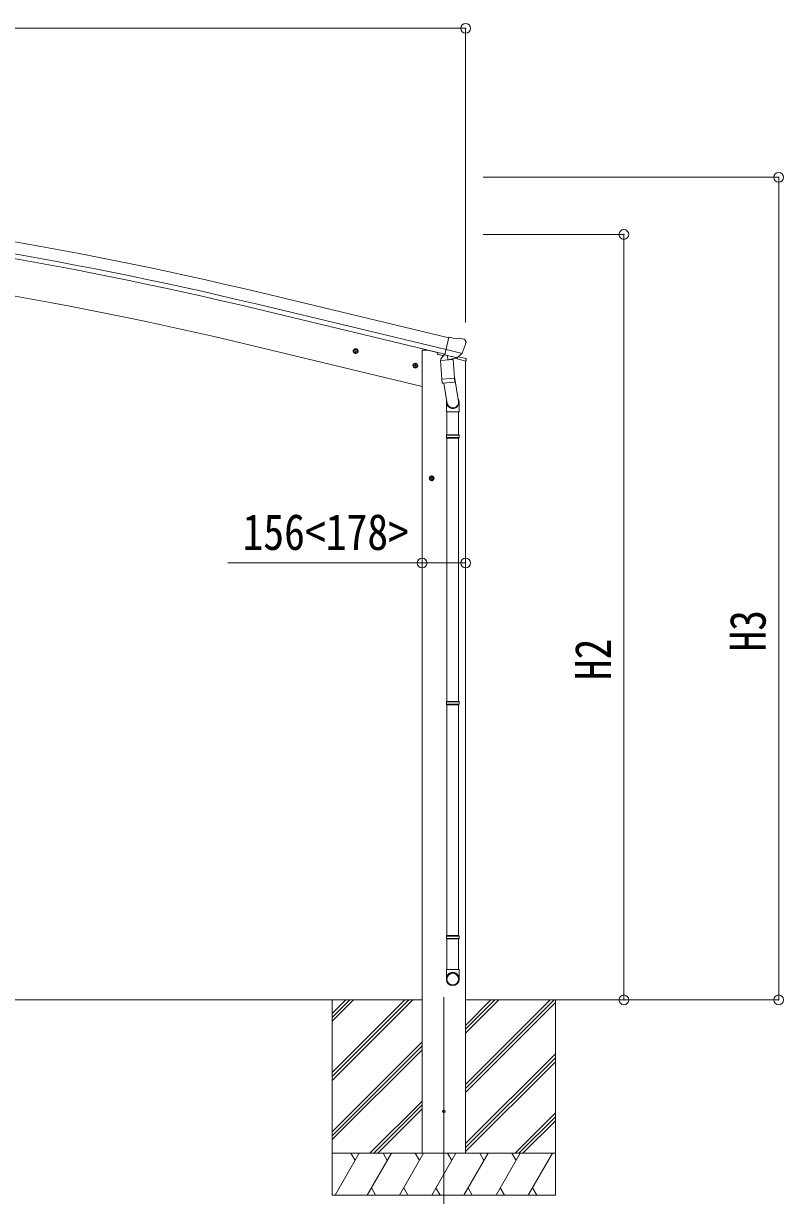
# Model space of a CAD drawing. Units: millimetres at full size; details may follow other scales. Extents: x -9783 to 9892, y -6828 to 6752.
# Drawn here: x -1782 to 943, y -1671 to 2533 of the extents above; entities that cross this region are included whole.
import ezdxf
from ezdxf.enums import TextEntityAlignment as Align

# ---------------------------------------------------------------- set-up
doc = ezdxf.new("R2010")
doc.units = ezdxf.units.MM
doc.header["$LTSCALE"] = 35
doc.header["$PDMODE"] = 32
doc.header["$PDSIZE"] = 35
for name, color, linetype, lineweight in [('0-0_0', 7, 'Continuous', 9), ('0-1_本体', 4, 'Continuous', 9), ('0-2_部品', 7, 'Continuous', 9), ('0-8_PARTS2', 2, 'Continuous', 9), ('0-A_寸法', 6, 'Continuous', 9)]:
    doc.layers.add(name, color=color, linetype=linetype, lineweight=lineweight)
doc.styles.add('ＭＳ ゴシック', font='')
doc.styles.get('ＭＳ ゴシック').set_extended_font_data('MS Gothic')

msp = doc.modelspace()

# ---------------------------------------------------------------- linework, layer by layer
at = {"layer": '0-0_0'}
for p, q in [((-7222.27, -968.88), (-353.3, -968.88)), ((-674.85, -968.88), (-674.85, -1668.88)), ((-674.85, -1229.61), (-414.12, -968.88)), ((-674.85, -1243.75), (-399.98, -968.88)), ((-674.85, -1257.89), (-385.83, -968.88)), ((-674.85, -1045.76), (-597.97, -968.88)), ((-674.85, -1031.62), (-612.11, -968.88)), ((-674.85, -1017.47), (-626.27, -968.89)), ((-626.26, -968.89), (-626.25, -968.88)), ((-197.1, -1088.51), (-77.47, -968.88)), ((-197.1, -1074.37), (-91.61, -968.88)), ((-197.1, -1060.23), (-105.75, -968.88)), ((-197.1, -1272.36), (106.37, -968.89)), ((-197.1, -1286.5), (120.51, -968.89)), ((-197.1, -1300.64), (125.15, -978.39)), ((-196.6, -968.88), (238.58, -968.88)), ((125.15, -968.88), (125.15, -1668.88)), ((-674.85, -1441.74), (-352.6, -1119.49)), ((-674.85, -1455.88), (-352.6, -1133.63)), ((-674.85, -1470.02), (-352.6, -1147.77)), ((-197.1, -1484.49), (125.15, -1162.24)), ((-197.1, -1498.63), (125.15, -1176.38)), ((-197.1, -1512.77), (125.15, -1190.52)), ((-539.86, -1518.88), (-352.6, -1331.62)), ((-525.71, -1518.88), (-352.6, -1345.76)), ((-511.57, -1518.88), (-352.6, -1359.9)), ((-19.36, -1518.88), (125.15, -1374.37)), ((-5.21, -1518.88), (125.15, -1388.51)), ((8.93, -1518.88), (125.15, -1402.65)), ((125.15, -1518.88), (-674.85, -1518.88)), ((-664.56, -1668.88), (-577.96, -1518.88)), ((-592.96, -1544.86), (-607.96, -1518.88)), ((-549.09, -1668.88), (-462.49, -1518.88)), ((-477.49, -1544.86), (-492.49, -1518.88)), ((-433.62, -1668.88), (-347.02, -1518.88)), ((-362.02, -1544.86), (-377.02, -1518.88)), ((-318.15, -1668.88), (-231.55, -1518.88)), ((-246.55, -1544.86), (-261.55, -1518.88)), ((-202.68, -1668.88), (-116.08, -1518.88)), ((-131.08, -1544.86), (-146.08, -1518.88)), ((-87.21, -1668.88), (-0.61, -1518.88)), ((-30.61, -1518.88), (-15.61, -1544.86)), ((28.26, -1668.88), (114.86, -1518.88)), ((-674.85, -1668.88), (125.15, -1668.88)), ((-534.09, -1642.9), (-519.09, -1668.88)), ((-418.62, -1642.9), (-403.62, -1668.88)), ((-303.15, -1642.9), (-288.15, -1668.88)), ((-187.68, -1642.9), (-172.68, -1668.88)), ((-72.21, -1642.9), (-57.21, -1668.88)), ((43.26, -1642.9), (58.26, -1668.88))]:
    msp.add_line(p, q, dxfattribs=at)
at = {"layer": '0-1_本体'}
for p, q in [((-256.62, 1405.35), (-932.3, 1567.3)), ((-266.7, 1363.37), (-942.37, 1525.32)), ((-270.62, 1347.01), (-946.29, 1508.96)), ((-352.1, 1231.12), (-962.91, 1377.76)), ((-352.43, 1361.12), (-352.43, -1518.88)), ((-196.43, 1322.15), (-196.43, -1518.88))]:
    msp.add_line(p, q, dxfattribs=at)
msp.add_lwpolyline([(-352.43, 1361.12), (-332.43, 1361.12), (-298.59, 1353)], dxfattribs=at)
for centre, radius, start, end in [((-4305.06, -12503.95), 14469.82, 76.52099, 85.02099), ((-4305.06, -12503.95), 14409.82, 76.52099, 85.02099), ((-4305.06, -12503.95), 14426.65, 76.52099, 85.02099), ((-4322.48, -12617.05), 14392.42, 76.50111, 84.99887)]:
    msp.add_arc(centre, radius, start, end, dxfattribs=at)
at = {"layer": '0-2_部品'}
for p, q in [((-230.22, 1401.06), (-256.15, 1407.29)), ((-230.22, 1401.06), (-216.96, 1403.76)), ((-202.48, 1400.58), (-215.66, 1403.74)), ((-199.38, 1398.33), (-195.52, 1392.03)), ((-195.16, 1389.75), (-195.44, 1388.6)), ((-580.9, 1355.06), (-600.35, 1359.73)), ((-597.92, 1359.15), (-592.76, 1364.59)), ((-595.79, 1351.95), (-597.92, 1359.15)), ((-592.96, 1347.67), (-588.29, 1367.12)), ((-592.76, 1364.59), (-585.46, 1362.84)), ((-585.46, 1362.84), (-583.33, 1355.64)), ((-298.59, 1353.78), (-298.59, 1350.46)), ((-275.87, 1341.06), (-294.76, 1345.6)), ((-271.87, 1345.66), (-285.19, 1330.34)), ((-270.93, 1345.72), (-271.87, 1345.66)), ((-209.22, 1349.44), (-266.72, 1363.25)), ((-226.07, 1334.53), (-209.69, 1349.03)), ((-367.07, 1303.31), (-386.52, 1307.98)), ((-384.09, 1307.4), (-378.93, 1312.84)), ((-381.96, 1300.2), (-384.09, 1307.4)), ((-379.13, 1295.92), (-374.46, 1315.37)), ((-378.93, 1312.84), (-371.63, 1311.09)), ((-371.63, 1311.09), (-369.5, 1303.89)), ((-286.29, 1323.89), (-240.6, 1327.08)), ((-281.62, 1257.05), (-286.29, 1323.89)), ((-285.19, 1330.34), (-284.75, 1324)), ((-267.85, 1343.25), (-269.38, 1343.62)), ((-231.14, 1334.44), (-267.85, 1343.25)), ((-261.9, 1341.43), (-260.87, 1326.82)), ((-233.69, 1332.43), (-259.5, 1325.99)), ((-242.38, 1330.26), (-242.15, 1326.98)), ((-240.6, 1327.08), (-235.93, 1260.25)), ((-194.04, 1321.42), (-236.74, 1331.67)), ((-228.78, 1333.97), (-236.3, 1335.77)), ((-232.98, 1334.21), (-232.93, 1333.47)), ((-229.61, 1334.07), (-231.14, 1334.44)), ((-222.54, 1337.52), (-196.34, 1331.23)), ((-194.04, 1328.31), (-194.04, 1321.42)), ((-236.27, 1265.13), (-221.75, 1177.36)), ((-281.62, 1257.05), (-235.93, 1260.25)), ((-281.61, 1257.05), (-280.72, 1244.36)), ((-236.91, 1245.64), (-278.61, 1242.73)), ((-275.1, 1242.97), (-262.45, 1168.04)), ((-235.07, 1247.78), (-235.94, 1260.25)), ((-235.47, 1246.42), (-235.46, 1246.42)), ((-265.6, 1174.86), (-265.6, 1140.2)), ((-265.6, 1140.2), (-219.6, 1140.2)), ((-263.6, 1140.2), (-263.6, 1057.68)), ((-221.6, 1140.2), (-221.6, 1057.68)), ((-219.6, 1140.2), (-219.6, 1174.55)), ((-265.6, 1055.68), (-264.6, 1057.68)), ((-265.6, 1055.68), (-219.6, 1055.68)), ((-265.6, 1055.68), (-265.6, 1047.68)), ((-264.6, 1057.68), (-220.6, 1057.68)), ((-219.6, 1055.68), (-220.6, 1057.68)), ((-265.6, 1047.68), (-219.6, 1047.68)), ((-265.6, 1047.68), (-264.6, 1045.68)), ((-264.6, 1045.68), (-220.6, 1045.68)), ((-263.6, 1045.68), (-263.6, 101.49)), ((-221.6, 1045.68), (-221.6, 101.49)), ((-328.1, 901.62), (-308.1, 901.62)), ((-324.6, 905.37), (-318.1, 909.13)), ((-318.1, 891.62), (-318.1, 911.62)), ((-318.1, 909.13), (-311.6, 905.37)), ((-311.6, 897.87), (-318.1, 894.11)), ((-311.6, 905.37), (-311.6, 897.87)), ((-265.6, 99.49), (-264.6, 101.49)), ((-265.6, 99.49), (-219.6, 99.49)), ((-265.6, 99.49), (-265.6, 91.49)), ((-265.6, 91.49), (-219.6, 91.49)), ((-265.6, 91.49), (-264.6, 89.49)), ((-264.6, 101.49), (-220.6, 101.49)), ((-264.6, 89.49), (-220.6, 89.49)), ((-263.6, 89.49), (-263.6, -738.43)), ((-221.6, 89.49), (-221.6, -738.43)), ((-219.6, 99.49), (-220.6, 101.49)), ((-265.6, -740.43), (-264.6, -738.43)), ((-265.6, -740.43), (-219.6, -740.43)), ((-265.6, -740.43), (-265.6, -748.43)), ((-265.6, -748.43), (-219.6, -748.43)), ((-265.6, -748.43), (-264.6, -750.43)), ((-264.6, -738.43), (-220.6, -738.43)), ((-264.6, -750.43), (-220.6, -750.43)), ((-263.6, -750.43), (-263.6, -860.43)), ((-221.6, -750.43), (-221.6, -860.43)), ((-219.6, -740.43), (-220.6, -738.43)), ((-265.6, -894.58), (-265.6, -860.43)), ((-265.6, -860.43), (-219.6, -860.43)), ((-219.6, -894.58), (-219.6, -860.43))]:
    msp.add_line(p, q, dxfattribs=at)
for points in [[(-261.58, 1341.84), (-271.3, 1344.18), (-256.15, 1407.29)], [(-583.33, 1355.64), (-588.49, 1350.2), (-595.79, 1351.95)], [(-208.95, 1350.02), (-209.53, 1349.18), (-209.69, 1349.03)], [(-369.5, 1303.89), (-374.66, 1298.45), (-381.96, 1300.2)], [(-261.58, 1341.84), (-261.34, 1341.69), (-236.58, 1335.74), (-236.3, 1335.77)], [(-219.6, 1055.68), (-219.6, 1047.68), (-220.6, 1045.68)], [(-318.1, 894.11), (-324.6, 897.87), (-324.6, 905.37)], [(-219.6, 99.49), (-219.6, 91.49), (-220.6, 89.49)], [(-219.6, -740.43), (-219.6, -748.43), (-220.6, -750.43)]]:
    msp.add_lwpolyline(points, dxfattribs=at)
for centre, radius in [((-590.62, 1357.39), 8.5), ((-590.62, 1357.39), 7.7), ((-590.62, 1357.39), 6.5), ((-376.8, 1305.64), 8.5), ((-376.8, 1305.64), 7.7), ((-376.8, 1305.64), 6.5), ((-318.1, 901.62), 8.5), ((-318.1, 901.62), 7.7), ((-318.1, 901.62), 6.5)]:
    msp.add_circle(centre, radius, dxfattribs=at)
at = {"layer": '0-2_部品', "color": 4}
msp.add_circle((-274.35, -1368.88), 4.5, dxfattribs=at)
at = {"layer": '0-2_部品'}
for centre, radius, start, end in [((-216.36, 1400.82), 3, 76.5, 101.5), ((-392.24, 1435.85), 202.4, 334.90875, 346.5), ((-203.64, 1395.71), 5, 31.5, 76.5), ((-293.59, 1350.46), 5, 180, 256.5), ((-269.26, 1344.11), 0.5, 221.23754, 256.5), ((-262.49, 1341.35), 0.604, 7.79405, 79.40158), ((-259.85, 1326.97), 1.03, 188.03431, 289.96103), ((-233.93, 1333.4), 1, 284, 4), ((-232.48, 1334.25), 0.5, 76.5, 184), ((-229.5, 1334.56), 0.5, 256.5, 291.76246), ((-197.04, 1328.31), 3, 0, 76.5), ((-278.75, 1244.72), 2, 190.53157, 274), ((-237.05, 1247.64), 2, 274, 322.59038), ((-237.01, 1247.61), 1.95, 322.52234, 4.95983)]:
    msp.add_arc(centre, radius, start, end, dxfattribs=at)
for centre, major_axis, ratio, start_param, end_param in [((-198.08, 1390.46), (1.57, -2.57), 0.99628, 0.7835347, 1.5707963), ((-228.08, 1336.89), (0.73, -2.92), 0.997631, 5.8041905, 5.8929484), ((-228.11, 1337.02), (-2.63, 3.16), 0.650902, 2.1145521, 2.1873627), ((-228.06, 1336.79), (0.73, -2.92), 0.997631, 5.965759, 6.7621801), ((-242.6, 1174.86), (-23, 0), 0.996195, 6.0000678, 10.0103449), ((-242.6, 1174.86), (-21, 0), 0.996195, 0.3319459, 3.3482706), ((-242.6, -892.83), (23, 0), 0.996195, 6.2831853, 9.424778), ((-242.6, -894.58), (23, 0), 0.996195, 6.2831853, 9.424778), ((-242.6, -894.58), (0, -23.43), 0.981806, 4.712389, 7.8539816)]:
    msp.add_ellipse(centre, major_axis=major_axis, ratio=ratio, start_param=start_param, end_param=end_param, dxfattribs=at)
msp.add_ellipse((-242.6, -894.58), major_axis=(-21, 0), ratio=0.996195, dxfattribs=at)
at = {"layer": '0-8_PARTS2'}
msp.add_line((-274.35, -959.67), (-274.35, -1809.91), dxfattribs=at)
at = {"layer": '0-A_寸法'}
for p, q in [((-196.43, 2515.02), (-7378.43, 2515.02)), ((-196.43, 2515.02), (-196.43, 1460.2)), ((925.86, 1980.7), (-133.58, 1980.7)), ((925.86, -968.88), (925.86, 1980.7)), ((370.84, 1775.8), (-133.58, 1775.8)), ((370.84, -968.88), (370.84, 1775.8)), ((-352.43, 597.89), (-1048.59, 597.89)), ((-352.43, 597.89), (-196.43, 597.89)), ((370.84, -968.88), (-133.58, -968.88)), ((925.86, -968.88), (370.84, -968.88))]:
    msp.add_line(p, q, dxfattribs=at)
for p in [(-196.43, 2515.02), (925.86, 1980.7), (370.84, 1775.8), (-352.43, 597.89), (-196.43, 597.89), (370.84, -968.88), (925.86, -968.88)]:
    msp.add_point(p, dxfattribs=at)

# ---------------------------------------------------------------- texts
at = {"layer": '0-A_寸法', "color": 7, "style": 'ＭＳ ゴシック', "width": 0.85}
msp.add_text('156<178>', height=129, dxfattribs=at).set_placement((-996.43, 605.89), align=Align.BOTTOM_LEFT)
for s, p in [('H3', (917.86, 279.91)), ('H2', (362.84, 177.46))]:
    msp.add_text(s, height=129, rotation=90, dxfattribs=at).set_placement(p, align=Align.BOTTOM_LEFT)

doc.saveas('drawing.dxf')
